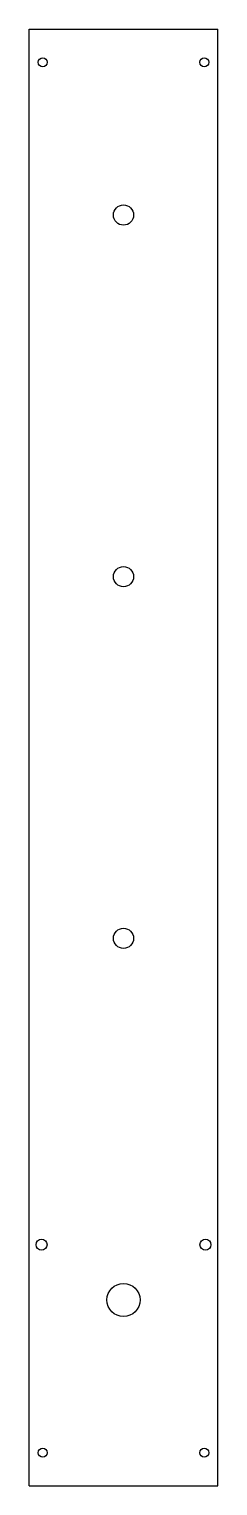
# Model space of a CAD drawing. Header units: millimetres. Extents: x -37 to 66, y -791 to 0.
import ezdxf

# ---------------------------------------------------------------- set-up
doc = ezdxf.new("R2010")
doc.units = ezdxf.units.MM

msp = doc.modelspace()

# ---------------------------------------------------------------- linework, layer by layer
at = {"color": 7, "linetype": 'Continuous', "lineweight": 25}
for p, q in [((-36.8, -791.4), (-36.8, 0)), ((-36.8, 0), (66.16, 0)), ((66.16, -791.4), (66.16, 0)), ((-36.8, -791.4), (66.16, -791.4))]:
    msp.add_line(p, q, dxfattribs=at)
for centre, radius in [((-29.3, -18), 2.45), ((58.66, -18), 2.45), ((14.68, -100.99), 5.5), ((14.68, -297.46), 5.5), ((14.68, -493.94), 5.5), ((-30, -660.41), 3), ((59.36, -660.41), 3), ((14.68, -690.41), 9), ((-29.3, -773.4), 2.45), ((58.66, -773.4), 2.45)]:
    msp.add_circle(centre, radius, dxfattribs=at)

doc.saveas('drawing.dxf')
